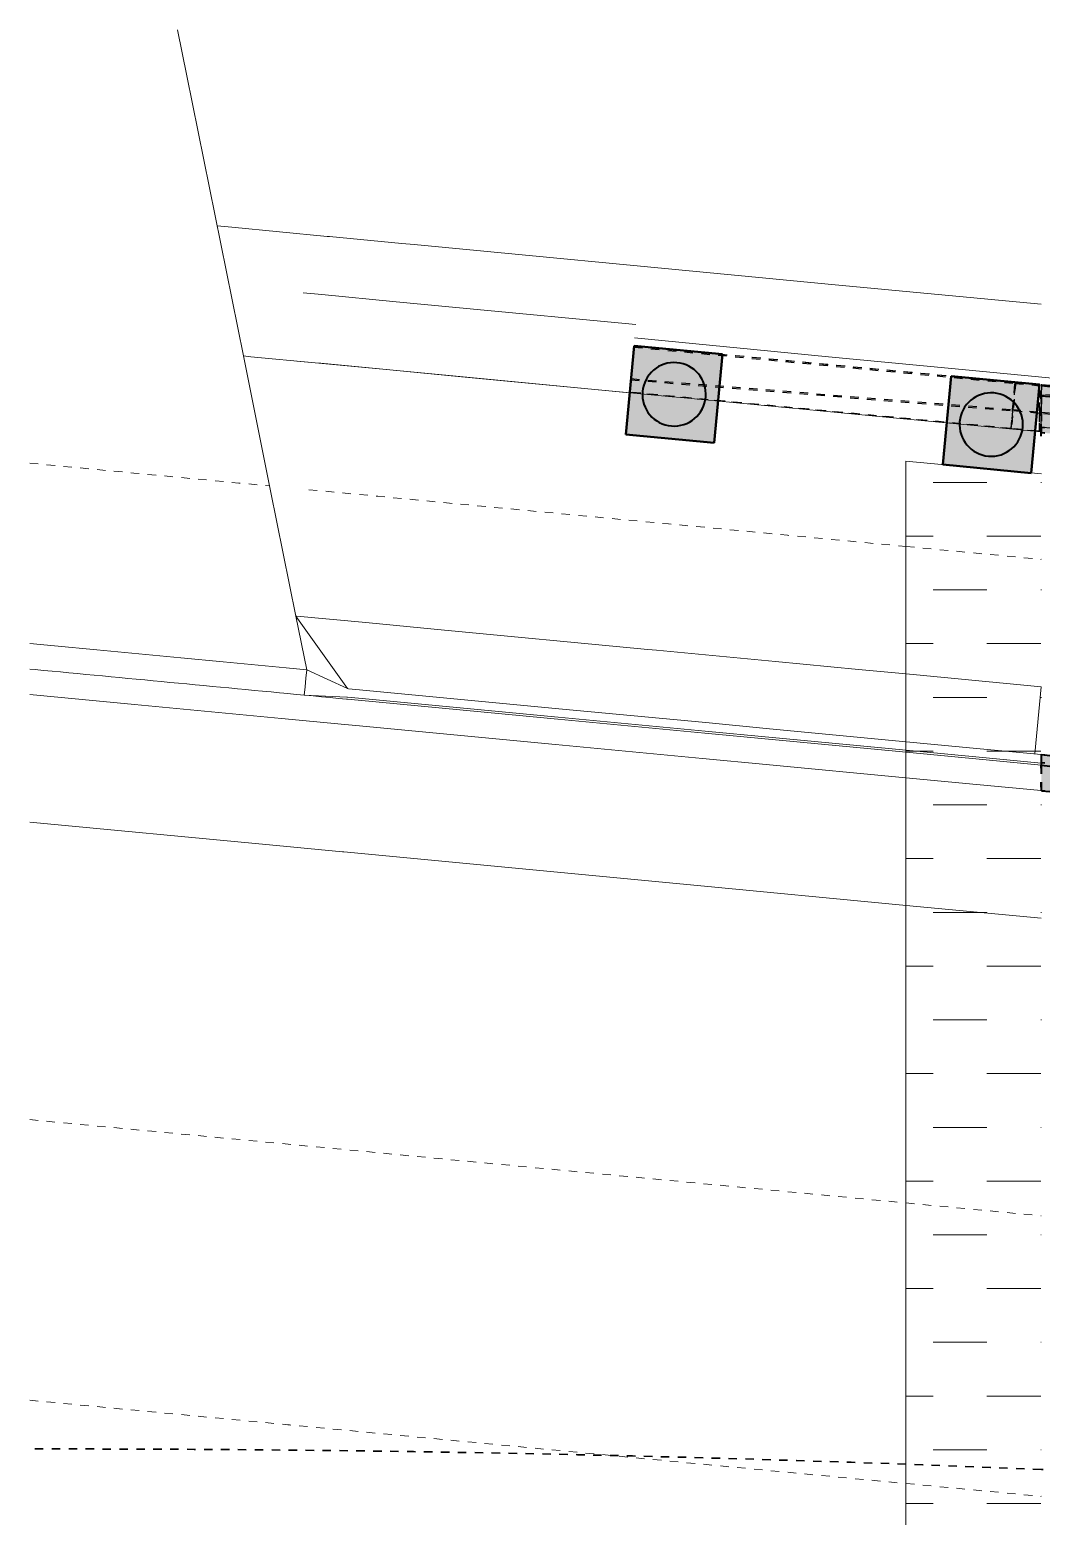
# Model space of a CAD drawing. Header units: metres. Extents: x 567 to 803, y 3 to 1697.
# Drawn here: x 704.82 to 716.78, y 1676.5 to 1694.06 of the extents above; entities that cross this region are included whole.
import ezdxf

# ---------------------------------------------------------------- set-up
doc = ezdxf.new("R2010")
doc.units = ezdxf.units.M
for name, pattern in [('ControlLine', [0.02, 0.0125, -0.0025, 0.0025, -0.0025]), ('IMPORT-LNMK-LaneLine3 _3_', [0.012, 0.003, -0.009]), ('IMPORT-LNMK-LinePath', [0.008, 0.001, -0.007]), ('JacobsDoubleCenter', [0.0255, 0.015, -0.0015, 0.003, -0.0015, 0.003, -0.0015])]:
    doc.linetypes.add(name, pattern=pattern)
for name, color, linetype, lineweight in [('D-BDGE', 7, 'Continuous', 13), ('D-BDGE-FLOOR', 7, 'Continuous', 40), ('D-BDGE-FLOOR-PAT', 7, 'Continuous', 40), ('D-BDGE-FNDN-PILE-CAP', 7, 'Continuous', 40), ('D-BDGE-FNDN-PILE-CONC', 7, 'Continuous', 40), ('D-BDGE-FRAMING', 7, 'Continuous', 40), ('D-BDGE-GEN-MOD', 7, 'Continuous', 25), ('D-BDGE-LINE', 7, 'Continuous', 9)]:
    doc.layers.add(name, color=color, linetype=linetype, lineweight=lineweight)

# ---------------------------------------------------------------- blocks, each defined once
blk = doc.blocks.new('T2DPAA-T2D-PWA-RW-M2D-000002_ControlLinesMinor_rvt-4-DRG-2871033 - CONSTRUCTION SEQUENCE STAGE B6')
at = {"layer": 'D-BDGE', "color": 150, "linetype": 'ControlLine', "lineweight": 35, "true_color": 0x0080ff}
for p, q in [((597.318, 1675.829), (597.341, 1675.826)), ((568.408, 1666.053), (578.762, 1666.04)), ((578.762, 1666.04), (580.362, 1666.038)), ((580.362, 1666.038), (589.375, 1666.027)), ((589.375, 1666.027), (590.975, 1666.025)), ((590.975, 1666.025), (597.341, 1666.018))]:
    blk.add_line(p, q, dxfattribs=at)
for start, end in [(87.94356, 90.06282), (87.61589, 87.94356), (85.76961, 87.61589), (85.44126, 85.76961), (84.13687, 85.44126)]:
    blk.add_arc((568.715, 1397.294), 280, start, end, dxfattribs=at)
blk = doc.blocks.new('T2DPAA-T2D-C3S-RW-M2D-100010_dwg-40802999-DRG-2871033 - CONSTRUCTION SEQUENCE STAGE B6')
at = {"color": 8, "linetype": 'IMPORT-LNMK-LinePath', "lineweight": 18, "true_color": 0x808080}
blk.add_line((249.912, -100.107), (251.518, -100.123), dxfattribs=at)
at = {"color": 8, "lineweight": 18, "true_color": 0x808080}
for p, q in [((243.477, -102.339), (242.795, -101.536)), ((250.04, -101.608), (251.645, -101.624)), ((251.645, -101.624), (251.637, -102.42)), ((243.477, -102.339), (242.977, -102.159)), ((242.974, -102.459), (243.476, -102.439)), ((250.271, -104.332), (251.876, -104.348))]:
    blk.add_line(p, q, dxfattribs=at)
at = {"color": 8, "linetype": 'IMPORT-LNMK-LaneLine3 _3_', "lineweight": 18, "true_color": 0x808080}
for p, q in [((250.568, -107.835), (252.173, -107.851)), ((250.849, -111.138), (252.454, -111.154))]:
    blk.add_line(p, q, dxfattribs=at)
at = {"color": 8, "lineweight": 18, "true_color": 0x808080, "flags": 128}
for points in [[(242.977, -102.159), (242.795, -101.536), (242.372, -100.087), (241.917, -98.527), (240.971, -95.287), (240.815, -94.753)], [(241.478, -97.022), (241.652, -97.024), (242.785, -97.036), (242.811, -97.036), (243.67, -97.044), (243.817, -97.046), (247.785, -97.086), (248.816, -97.096), (251.263, -97.12)], [(242.559, -97.725), (242.778, -97.727), (243.663, -97.736), (244.413, -97.744), (246.509, -97.765)], [(246.507, -97.924), (247.923, -97.942), (248.808, -97.951), (250.313, -97.966), (252.004, -97.983)], [(241.917, -98.527), (242.007, -98.528), (242.77, -98.535), (242.837, -98.536), (243.655, -98.544), (244.507, -98.553), (247.006, -98.578), (247.106, -98.579), (247.77, -98.585), (248.518, -98.593), (249.506, -98.603), (251.39, -98.622)], [(242.551, -98.533), (242.77, -98.535), (243.655, -98.544), (244.405, -98.552), (246.501, -98.573)], [(242.795, -101.536), (242.807, -101.536), (243.625, -101.544), (244.477, -101.553), (246.976, -101.578), (247.076, -101.579), (247.74, -101.585), (248.488, -101.593), (249.476, -101.603), (250.04, -101.608)], [(239.688, -102.126), (239.984, -102.129), (240.484, -102.134), (240.984, -102.139), (241.484, -102.144), (241.984, -102.149), (242.484, -102.154), (242.734, -102.156), (242.977, -102.159)], [(242.977, -102.159), (242.976, -102.259), (242.975, -102.359), (242.974, -102.459)], [(243.477, -102.339), (243.486, -102.339), (243.617, -102.34), (245.986, -102.364), (247.732, -102.381), (248.486, -102.389), (250.107, -102.405)], [(239.714, -102.426), (239.779, -102.427), (239.879, -102.428), (239.979, -102.429), (240.079, -102.43), (240.179, -102.431), (240.279, -102.432), (240.379, -102.433), (240.479, -102.434), (240.579, -102.435), (240.679, -102.436), (240.779, -102.437), (240.879, -102.438), (240.979, -102.439), (241.079, -102.44), (241.179, -102.441), (241.279, -102.442), (241.379, -102.443), (241.479, -102.444), (241.579, -102.445), (241.679, -102.446), (241.779, -102.447), (241.879, -102.448), (241.979, -102.449), (242.079, -102.45), (242.179, -102.451), (242.279, -102.452), (242.379, -102.453), (242.479, -102.454), (242.579, -102.455), (242.679, -102.456), (242.731, -102.456), (242.779, -102.457), (242.879, -102.458), (242.979, -102.459), (243.079, -102.46), (243.179, -102.461), (243.279, -102.462), (243.379, -102.463), (243.476, -102.464), (243.485, -102.464), (243.615, -102.465), (245.985, -102.489), (247.73, -102.506), (248.485, -102.514), (250.118, -102.53)], [(243.476, -102.439), (243.485, -102.439), (243.616, -102.44), (245.985, -102.464), (247.731, -102.481), (248.485, -102.489), (250.116, -102.505)], [(250.107, -102.405), (250.986, -102.414), (251.713, -102.421)], [(250.116, -102.505), (250.985, -102.514), (251.721, -102.521)], [(250.118, -102.53), (250.985, -102.539), (251.723, -102.546)], [(239.739, -102.726), (240.982, -102.739), (242.728, -102.756), (243.482, -102.764), (243.612, -102.765), (245.982, -102.789), (247.727, -102.806), (248.482, -102.814), (250.143, -102.83)], [(250.143, -102.83), (250.982, -102.839), (251.749, -102.846)], [(239.867, -104.228), (242.713, -104.256), (243.579, -104.265), (243.581, -104.265), (243.584, -104.265), (243.597, -104.265), (247.712, -104.306), (250.271, -104.332)]]:
    blk.add_lwpolyline(points, dxfattribs=at)
at = {"color": 8, "linetype": 'IMPORT-LNMK-LinePath', "lineweight": 18, "true_color": 0x808080, "flags": 128}
for points in [[(239.508, -100.003), (240.742, -100.015), (241.992, -100.028), (242.356, -100.031)], [(242.822, -100.036), (243.64, -100.044), (244.492, -100.053), (246.991, -100.078), (247.091, -100.079), (247.755, -100.085), (248.503, -100.093), (249.491, -100.103), (249.912, -100.107)]]:
    blk.add_lwpolyline(points, dxfattribs=at)
at = {"color": 8, "linetype": 'IMPORT-LNMK-LaneLine3 _3_', "lineweight": 18, "true_color": 0x808080, "flags": 128}
for points in [[(240.164, -107.731), (242.678, -107.756), (243.544, -107.765), (243.546, -107.765), (243.549, -107.765), (243.562, -107.765), (247.677, -107.806), (250.568, -107.835)], [(240.445, -111.034), (242.645, -111.056), (243.511, -111.064), (243.513, -111.064), (243.516, -111.065), (243.529, -111.065), (247.644, -111.106), (250.849, -111.138)]]:
    blk.add_lwpolyline(points, dxfattribs=at)
blk = doc.blocks.new('T2DPAA-T2D-PWC-RW-M2D-100010_RoadDesign_rvt-1-DRG-2871033 - CONSTRUCTION SEQUENCE STAGE B6')
at = {"color": 8, "lineweight": 18, "true_color": 0x808080, "rotation": 355.1443168073812}
blk.add_blockref('T2DPAA-T2D-C3S-RW-M2D-100010_dwg-40802999-DRG-2871033 - CONSTRUCTION SEQUENCE STAGE B6', (338.221, 1808.858), dxfattribs=at)
blk = doc.blocks.new('08_ADC_Barrier_Precast_T2D_MBP-02-B - MBP-02-B-7218689-DRG-2871033 - CONSTRUCTION SEQUENCE STAGE B6')
at = {"layer": 'D-BDGE-GEN-MOD', "linetype": 'JacobsDoubleCenter'}
for p, q in [((-2.307, 0.55), (-2.311, 0.55)), ((-2.311, 0.55), (2.246, 0.55)), ((-2.311, 0.55), (-2.31, 0.535)), ((-2.31, 0.535), (-2.283, 0.226)), ((2.246, 0.535), (-2.31, 0.535)), ((-2.305, 0.535), (-2.307, 0.55)), ((2.25, 0.55), (-2.307, 0.55)), ((-2.297, 0.435), (-2.305, 0.535)), ((-2.305, 0.535), (2.25, 0.535)), ((2.246, 0.55), (2.25, 0.55)), ((2.246, 0.535), (2.246, 0.55)), ((2.246, 0.226), (2.246, 0.535)), ((2.25, 0.55), (2.25, 0.535)), ((2.25, 0.535), (2.25, 0.435)), ((-2.295, 0.42), (-2.297, 0.435)), ((2.25, 0.435), (-2.297, 0.435)), ((-2.296, 0.42), (-2.295, 0.42)), ((-2.265, 0.047), (-2.296, 0.42)), ((2.249, 0.42), (-2.296, 0.42)), ((-2.295, 0.42), (2.25, 0.42)), ((2.25, 0.42), (2.249, 0.42)), ((2.249, 0.42), (2.249, 0.047)), ((2.25, 0.435), (2.25, 0.42)), ((-2.283, 0.226), (2.246, 0.226)), ((-2.282, 0.209), (-2.283, 0.226)), ((-2.265, 0.047), (-2.282, 0.209)), ((2.246, 0.209), (-2.282, 0.209)), ((2.246, 0.226), (2.246, 0.209)), ((2.246, 0.209), (2.249, 0.047)), ((2.249, 0.047), (-2.265, 0.047))]:
    blk.add_line(p, q, dxfattribs=at)
blk = doc.blocks.new('Floors 6 - Floors 6-5450700-DRG-2871033 - CONSTRUCTION SEQUENCE STAGE B6')
at = {"layer": 'D-BDGE-FLOOR-PAT', "linetype": 'JacobsDoubleCenter', "true_color": 0xe1e1e1}
for points in [[(444.657, 1728.38), (444.654, 1728.412), (435.608, 1728.57), (435.617, 1728.475), (444.513, 1728.381)], [(444.654, 1728.412), (444.648, 1728.479), (435.861, 1728.565), (444.497, 1728.415)], [(444.659, 1728.355), (444.657, 1728.377), (435.616, 1728.475), (435.619, 1728.449), (444.502, 1728.357)], [(444.684, 1728.059), (444.659, 1728.355), (435.618, 1728.447), (435.645, 1728.149), (444.527, 1728.06)], [(444.657, 1728.377), (444.657, 1728.38), (443.029, 1728.394), (444.5, 1728.378)], [(444.648, 1728.479), (444.648, 1728.481), (444.537, 1728.48)]]:
    blk.add_hatch(color=254, dxfattribs=at).paths.add_polyline_path(points)
at = {"layer": 'D-BDGE-FLOOR', "color": 252, "linetype": 'JacobsDoubleCenter', "true_color": 0x888888}
for p, q in [((435.608, 1728.574), (444.648, 1728.483)), ((435.608, 1728.57), (435.608, 1728.57)), ((444.648, 1728.479), (435.609, 1728.57)), ((444.657, 1728.38), (435.617, 1728.475)), ((435.619, 1728.449), (444.659, 1728.355)), ((444.654, 1728.412), (444.648, 1728.479)), ((444.657, 1728.377), (444.657, 1728.38)), ((435.644, 1728.149), (435.644, 1728.149)), ((435.644, 1728.149), (444.684, 1728.058)), ((444.684, 1728.058), (435.644, 1728.149)), ((444.684, 1728.058), (444.684, 1728.058))]:
    blk.add_line(p, q, dxfattribs=at)
at = {"layer": 'D-BDGE-FLOOR', "color": 252, "linetype": 'JacobsDoubleCenter', "true_color": 0x888888, "flags": 128}
for points in [[(435.644, 1728.149), (435.638, 1728.22), (435.632, 1728.291), (435.626, 1728.362), (435.62, 1728.432), (435.614, 1728.503), (435.608, 1728.574)], [(435.608, 1728.57), (435.608, 1728.571), (435.608, 1728.573), (435.608, 1728.574)], [(435.608, 1728.57), (435.612, 1728.522), (435.616, 1728.475)], [(435.616, 1728.475), (435.617, 1728.462), (435.618, 1728.449)], [(435.644, 1728.149), (435.637, 1728.224), (435.631, 1728.299), (435.625, 1728.374), (435.618, 1728.449)], [(444.648, 1728.483), (444.654, 1728.412), (444.66, 1728.342), (444.666, 1728.271), (444.672, 1728.2), (444.678, 1728.129), (444.684, 1728.058)], [(444.648, 1728.483), (444.648, 1728.482), (444.648, 1728.48), (444.648, 1728.479)], [(444.657, 1728.38), (444.655, 1728.396), (444.654, 1728.412)], [(444.659, 1728.355), (444.658, 1728.366), (444.657, 1728.377)], [(444.659, 1728.355), (444.665, 1728.281), (444.671, 1728.207), (444.678, 1728.133), (444.684, 1728.058)]]:
    blk.add_lwpolyline(points, dxfattribs=at)
blk = doc.blocks.new('Upstand North - Upstand North-7372798-DRG-2871033 - CONSTRUCTION SEQUENCE STAGE B6')
at = {"layer": 'D-BDGE-FRAMING', "linetype": 'JacobsDoubleCenter'}
for p, q in [((435.247, 1732.799), (435.279, 1732.426)), ((435.247, 1732.799), (435.248, 1732.799)), ((444.287, 1732.707), (435.247, 1732.799)), ((435.248, 1732.799), (444.288, 1732.707)), ((435.285, 1732.362), (435.248, 1732.799)), ((444.319, 1732.334), (444.287, 1732.707)), ((444.288, 1732.707), (444.287, 1732.707)), ((444.288, 1732.707), (444.325, 1732.27)), ((435.279, 1732.426), (435.285, 1732.362)), ((444.319, 1732.334), (435.279, 1732.426)), ((444.325, 1732.27), (435.285, 1732.362)), ((444.325, 1732.27), (444.319, 1732.334))]:
    blk.add_line(p, q, dxfattribs=at)

msp = doc.modelspace()

# ---------------------------------------------------------------- hatches: boundary and pattern name
at = {"layer": 'D-BDGE-FLOOR-PAT', "lineweight": 5, "true_color": 0xe1e1e1}
msp.add_hatch(color=254, dxfattribs=at).paths.add_polyline_path([(725.776, 1688.446), (725.776, 1689.013), (716.776, 1689.868), (716.776, 1689.301), (725.746, 1688.449)])
at = {"layer": 'D-BDGE-FNDN-PILE-CAP', "lineweight": 5, "true_color": 0xc0c0c0}
for points in [[(712.909, 1689.182), (713.009, 1690.227), (711.963, 1690.326), (711.864, 1689.281), (712.054, 1689.263)], [(716.657, 1688.824), (716.756, 1689.87), (715.711, 1689.969), (715.611, 1688.924), (716.576, 1688.832)]]:
    msp.add_hatch(color=9, dxfattribs=at).paths.add_polyline_path(points)
at = {"layer": 'D-BDGE-LINE'}
h = msp.add_hatch(dxfattribs=at)
h.set_pattern_fill('FP_1', color=256, style=0, pattern_type=2)
h.set_pattern_definition([(0, (300.2088, -30.867), (0.635, 0.635), [0.635, -0.635])])
h.paths.add_polyline_path([(726.846, 1653.958), (727.726, 1653.958), (727.726, 1655.008), (727.436, 1656.368), (726.587, 1656.369), (726.589, 1658.369), (727.394, 1658.368), (727.377, 1688.993), (725.777, 1688.997), (725.796, 1655.008), (726.846, 1655.008), (726.846, 1654.093)])
h.paths.add_polyline_path([(716.776, 1654.11), (716.777, 1688.813), (715.177, 1688.965), (715.176, 1654.11), (715.672, 1654.11)])

# ---------------------------------------------------------------- linework, layer by layer
at = {"layer": 'D-BDGE', "lineweight": 15}
for p, q in [((715.177, 1688.965), (715.176, 1654.11)), ((716.777, 1688.813), (715.177, 1688.965))]:
    msp.add_line(p, q, dxfattribs=at)
at = {"layer": 'D-BDGE-FLOOR', "color": 252, "linetype": 'JacobsDoubleCenter', "true_color": 0x888888}
for p, q in [((716.776, 1689.299), (716.776, 1689.868)), ((716.776, 1689.868), (716.776, 1689.868)), ((716.776, 1689.868), (721.287, 1689.439)), ((716.776, 1689.259), (716.776, 1689.299)), ((725.776, 1688.442), (716.776, 1689.299))]:
    msp.add_line(p, q, dxfattribs=at)
at = {"layer": 'D-BDGE-FNDN-PILE-CAP'}
for p, q in [((711.963, 1690.326), (711.864, 1689.281)), ((711.864, 1689.281), (711.963, 1690.326)), ((711.864, 1689.281), (711.963, 1690.326)), ((711.864, 1689.281), (711.963, 1690.326)), ((713.009, 1690.227), (711.963, 1690.326)), ((711.963, 1690.326), (713.009, 1690.227)), ((711.963, 1690.326), (713.009, 1690.227)), ((711.963, 1690.326), (713.009, 1690.227)), ((712.909, 1689.182), (713.009, 1690.227)), ((713.009, 1690.227), (712.909, 1689.182)), ((713.009, 1690.227), (712.909, 1689.182)), ((713.009, 1690.227), (712.909, 1689.182)), ((715.711, 1689.969), (715.611, 1688.924)), ((715.611, 1688.924), (715.711, 1689.969)), ((715.611, 1688.924), (715.711, 1689.969)), ((715.611, 1688.924), (715.711, 1689.969)), ((716.756, 1689.87), (715.711, 1689.969)), ((715.711, 1689.969), (716.756, 1689.87)), ((715.711, 1689.969), (716.756, 1689.87)), ((715.711, 1689.969), (716.756, 1689.87)), ((716.657, 1688.824), (716.756, 1689.87)), ((716.756, 1689.87), (716.657, 1688.824)), ((716.756, 1689.87), (716.657, 1688.824)), ((716.756, 1689.87), (716.657, 1688.824)), ((711.864, 1689.281), (712.909, 1689.182)), ((712.909, 1689.182), (711.864, 1689.281)), ((712.909, 1689.182), (711.864, 1689.281)), ((712.909, 1689.182), (711.864, 1689.281)), ((715.611, 1688.924), (716.657, 1688.824)), ((716.657, 1688.824), (715.611, 1688.924)), ((716.657, 1688.824), (715.611, 1688.924)), ((716.657, 1688.824), (715.611, 1688.924))]:
    msp.add_line(p, q, dxfattribs=at)
at = {"layer": 'D-BDGE-FNDN-PILE-CONC'}
for centre, start, end in [((712.436, 1689.754), 85.1443, 265.1443), ((712.436, 1689.754), 85.1443, 265.1443), ((712.436, 1689.754), 265.1443, 85.1443), ((712.436, 1689.754), 265.1443, 85.1443), ((716.184, 1689.397), 85.1443, 265.1443), ((716.184, 1689.397), 85.1443, 265.1443), ((716.184, 1689.397), 265.1443, 85.1443), ((716.184, 1689.397), 265.1443, 85.1443)]:
    msp.add_arc(centre, 0.375, start, end, dxfattribs=at)
at = {"layer": 'D-BDGE-GEN-MOD', "linetype": 'JacobsDoubleCenter'}
for p, q in [((711.917, 1689.778), (711.969, 1690.326)), ((711.962, 1690.311), (711.927, 1689.939)), ((711.963, 1690.326), (711.962, 1690.311)), ((711.962, 1690.311), (716.466, 1689.883)), ((711.969, 1690.326), (711.963, 1690.326)), ((711.963, 1690.326), (716.468, 1689.898)), ((711.969, 1690.326), (716.475, 1689.897)), ((711.925, 1689.924), (711.914, 1689.778)), ((711.927, 1689.939), (711.925, 1689.924)), ((711.925, 1689.924), (716.436, 1689.559)), ((711.927, 1689.939), (716.437, 1689.574)), ((711.914, 1689.778), (716.42, 1689.35)), ((711.914, 1689.778), (711.917, 1689.778)), ((716.423, 1689.35), (711.917, 1689.778)), ((716.422, 1689.35), (716.474, 1689.898)), ((716.475, 1689.897), (716.423, 1689.35)), ((716.465, 1689.883), (716.436, 1689.574)), ((716.437, 1689.574), (716.466, 1689.883)), ((716.467, 1689.898), (716.465, 1689.883)), ((716.465, 1689.883), (716.754, 1689.856)), ((716.466, 1689.883), (716.468, 1689.898)), ((716.474, 1689.898), (716.467, 1689.898)), ((716.467, 1689.898), (716.754, 1689.871)), ((716.468, 1689.898), (716.475, 1689.897)), ((716.474, 1689.898), (716.761, 1689.87)), ((716.754, 1689.856), (716.75, 1689.545)), ((716.761, 1689.87), (716.754, 1689.871)), ((716.754, 1689.871), (716.754, 1689.856)), ((716.755, 1689.318), (716.761, 1689.87)), ((716.435, 1689.559), (716.419, 1689.35)), ((716.42, 1689.35), (716.436, 1689.559)), ((716.435, 1689.559), (716.436, 1689.574)), ((716.75, 1689.529), (716.435, 1689.559)), ((716.436, 1689.574), (716.75, 1689.545)), ((716.436, 1689.559), (716.437, 1689.574)), ((716.75, 1689.545), (716.75, 1689.529)), ((716.75, 1689.529), (716.753, 1689.319)), ((716.419, 1689.35), (716.753, 1689.319)), ((716.419, 1689.35), (716.422, 1689.35)), ((716.423, 1689.35), (716.42, 1689.35)), ((716.755, 1689.318), (716.422, 1689.35)), ((716.753, 1689.319), (716.755, 1689.318))]:
    msp.add_line(p, q, dxfattribs=at)

# ---------------------------------------------------------------- block references
at = {"lineweight": 5}
for name in ['T2DPAA-T2D-PWC-RW-M2D-100010_RoadDesign_rvt-1-DRG-2871033 - CONSTRUCTION SEQUENCE STAGE B6', 'T2DPAA-T2D-PWA-RW-M2D-000002_ControlLinesMinor_rvt-4-DRG-2871033 - CONSTRUCTION SEQUENCE STAGE B6']:
    msp.add_blockref(name, (136.415, 0), dxfattribs=at)
at = {"layer": 'D-BDGE-FLOOR', "color": 252, "linetype": 'JacobsDoubleCenter', "true_color": 0x888888, "rotation": 355.1443168073812}
msp.add_blockref('Floors 6 - Floors 6-5450700-DRG-2871033 - CONSTRUCTION SEQUENCE STAGE B6', (136.415, 0), dxfattribs=at)
at = {"layer": 'D-BDGE-FRAMING', "linetype": 'JacobsDoubleCenter', "rotation": 355.1443168073812}
msp.add_blockref('Upstand North - Upstand North-7372798-DRG-2871033 - CONSTRUCTION SEQUENCE STAGE B6', (136.415, 0), dxfattribs=at)
at = {"layer": 'D-BDGE-GEN-MOD', "linetype": 'JacobsDoubleCenter', "rotation": 354.5708847250365}
msp.add_blockref('08_ADC_Barrier_Precast_T2D_MBP-02-B - MBP-02-B-7218689-DRG-2871033 - CONSTRUCTION SEQUENCE STAGE B6', (719.026, 1689.102), dxfattribs=at)

doc.saveas('drawing.dxf')
